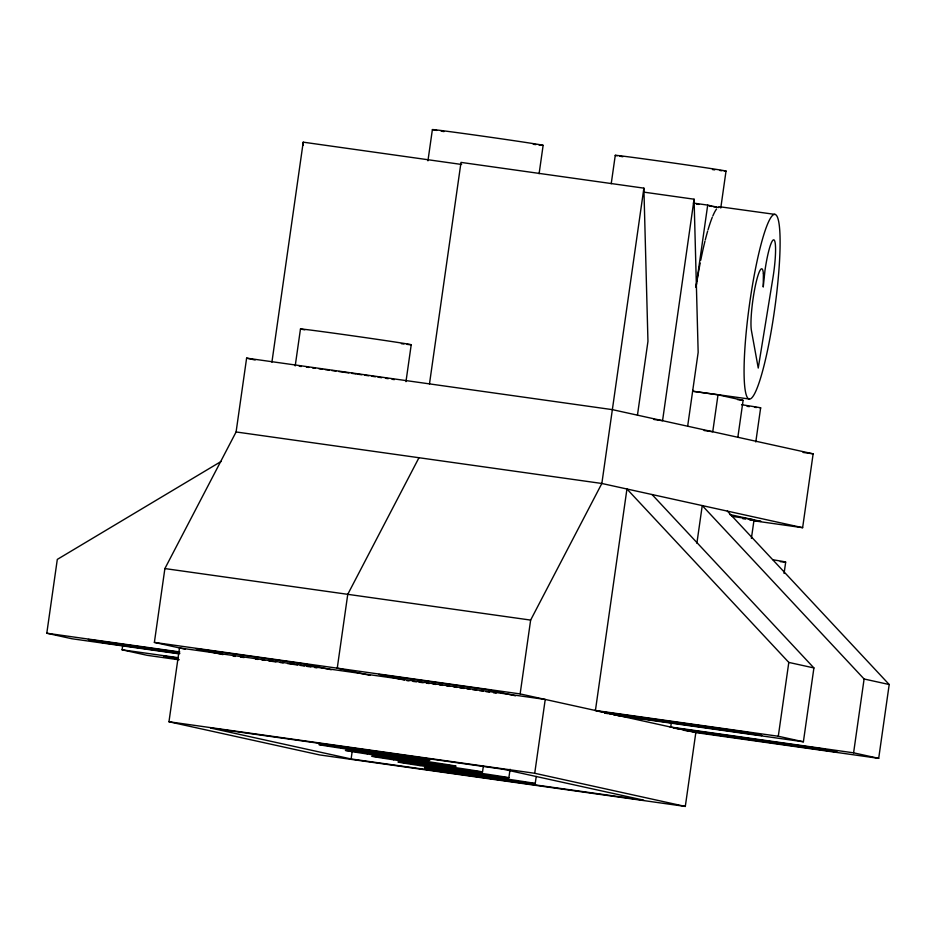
<?xml version="1.0" encoding="UTF-8"?>
<svg xmlns="http://www.w3.org/2000/svg" width="936" height="936" viewBox="0 0 936 936"><rect width="100%" height="100%" fill="white"/><g stroke="black" fill="none" stroke-linecap="round" stroke-linejoin="round"><path stroke-width="1.4" d="M178.881 653.819L71.897 638.75L46.8 633.227L57.307 559.4L221.165 461.425M178.998 659.81L147.198 655.329L122.089 649.806L122.71 645.466M185.164 649.186L154.381 642.412L164.888 568.573L236.094 431.964L246.613 358.137L612.355 409.64L813.138 453.843L802.632 527.682L753.48 520.755M685.304 806.434L319.562 754.919L168.971 721.761L179.478 647.934L545.232 699.449L534.725 773.276L685.304 806.434L695.822 732.595L520.135 693.915L154.381 642.412M271.908 362.209L303.229 142.167L461.623 164.467M295.214 365.894L300.468 328.981M427.939 160.828L432.385 129.589M351.117 758.967L210.565 728.021L503.17 769.228L643.711 800.175L351.117 758.967L352.322 750.438M405.967 381.654L411.22 344.729M429.484 383.889L461.003 162.396L643.886 188.148L647.958 341.336L637.451 415.175M539.101 173.733L543.137 145.337M482.52 771.978L483.327 766.292M520.135 693.915L530.642 620.088L601.848 483.479L643.886 188.148M508.868 777.769L510.085 769.252M611.22 183.737L615.268 155.341M535.216 783.572L536.234 776.482M595.425 710.494L626.944 489.001L788.802 662.419L813.91 667.941L803.392 741.78L617.631 715.619M643.675 192.102L694.079 199.204L662.559 420.697L653.913 419.48M693.354 203.077L707.698 205.101L695.998 287.293A93.226 12.788 -82.1 0 1 696.606 283.292M687.656 426.219L698.162 352.392L694.079 199.204M720.767 208.014L726.02 171.101M670.714 727.073L671.334 722.732M696.887 543.219L702.246 505.58L864.103 678.998L889.2 684.52L878.693 758.347L695.097 732.49M692.687 391.26L718.006 394.828L712.752 431.742L704.106 430.525M737.849 437.276L743.102 400.351L718.006 394.828M755.797 441.956L760.64 407.885M751.397 538.375L754.03 519.913M784.075 573.44L785.69 562.08M803.392 741.78L778.296 736.246L788.802 662.419M878.693 758.347L853.597 752.825L864.103 678.998M418.977 457.716L347.759 594.337L337.252 668.164L369.931 675.359M775.102 214.414A93.226 12.788 -82.1 0 0 744.822 349.537A93.226 12.788 -82.1 0 0 766.268 356.136A93.226 12.788 -82.1 0 0 775.102 214.414L720.217 206.821A93.226 12.788 -82.1 0 0 718.485 207.113M749.022 398.982L694.149 391.4A93.226 12.788 -82.1 0 1 692.64 390.113M693.014 731.601L720.182 735.088L673.522 728.068M737.474 399.567L743.102 400.351M803.029 452.427L813.138 453.843M236.094 431.964L601.848 483.479L802.632 527.682M749.514 519.796L761.038 521.422L729.729 514.531M164.888 568.573L530.642 620.088M46.8 633.227L179.806 651.959M594.699 710.389L778.296 736.246M179.197 652.275L88.393 639.487L103.451 642.798L179.852 653.562M596.84 711.091L746.741 732.209L761.799 735.52L613.337 714.613M122.089 649.806L178.472 657.739M670 726.968L853.597 752.825M178.097 658.09L163.695 656.066L178.753 659.377M673.581 727.869L822.042 748.777L837.1 752.099L683.467 730.255M168.971 721.761L534.725 773.276M602.959 712.156L644.892 718.509L609.383 713.852M604.562 713.162L608.178 713.677M707.698 205.101L718.848 207.558M246.613 358.137L255.154 360.009M515.525 695.811L488.569 689.867L378.846 674.423L404.387 680.039M331.239 669.743L305.698 664.115L195.975 648.66L222.932 654.592M727.342 511.103L889.2 684.52M652.041 494.524L813.91 667.941M303.229 142.167L303.311 145.08M436.726 130.432A55.938 0.585 8.1 0 1 487.457 136.832A55.938 0.585 8.1 0 1 539.042 144.986M535.872 144.6A55.938 0.585 8.1 0 1 533.298 144.284M444.015 131.602A55.938 0.585 8.1 0 1 441.219 131.157M617.233 155.774A55.938 0.585 8.1 0 1 670.34 162.583A55.938 0.585 8.1 0 1 724.207 170.995M721.913 170.738A55.938 0.585 8.1 0 1 719.901 170.504M714.753 169.861A55.938 0.585 8.1 0 1 712.471 169.556M622.838 156.721A55.938 0.585 8.1 0 1 619.597 156.183M696.501 204.071A55.938 0.585 8.1 0 1 698.853 204.422M709.137 206.002A55.938 0.585 8.1 0 1 711.922 206.435M713.185 206.645A55.938 0.585 8.1 0 1 716.426 207.172M696.817 281.97A93.226 12.788 -82.1 0 1 700.187 263.039M700.725 260.278A93.226 12.788 -82.1 0 1 704.96 241.242M705.288 239.909A93.226 12.788 -82.1 0 1 707.639 231.169M708.037 229.811A93.226 12.788 -82.1 0 1 712.284 217.281M712.846 215.935A93.226 12.788 -82.1 0 1 716.567 208.985M233.146 656.171A55.938 0.585 8.1 0 1 235.357 656.428M240.47 657.084A55.938 0.585 8.1 0 1 244.097 657.552M255.516 659.084A55.938 0.585 8.1 0 1 258.055 659.435M261.998 659.974A55.938 0.585 8.1 0 1 264.689 660.348M268.843 660.921A55.938 0.585 8.1 0 1 275.933 661.916M280.262 662.524A55.938 0.585 8.1 0 1 283.163 662.934M287.504 663.554A55.938 0.585 8.1 0 1 297.508 664.993M300.292 665.402A55.938 0.585 8.1 0 1 304.375 665.999M307.031 666.397A55.938 0.585 8.1 0 1 310.892 666.958M314.578 667.508A55.938 0.585 8.1 0 1 316.93 667.859M406.879 680.636A55.938 0.585 8.1 0 1 409.09 680.905M413.08 681.408A55.938 0.585 8.1 0 1 416.567 681.853M419.117 682.192A55.938 0.585 8.1 0 1 423.248 682.742M426.781 683.221A55.938 0.585 8.1 0 1 429.25 683.549M433.087 684.076A55.938 0.585 8.1 0 1 435.72 684.438M439.791 685A55.938 0.585 8.1 0 1 442.564 685.386M446.811 685.983A55.938 0.585 8.1 0 1 449.666 686.38M453.995 687.001A55.938 0.585 8.1 0 1 456.897 687.41M459.787 687.82A55.938 0.585 8.1 0 1 464.127 688.44M466.982 688.849A55.938 0.585 8.1 0 1 469.825 689.259M472.633 689.668A55.938 0.585 8.1 0 1 476.763 690.277M479.443 690.663A55.938 0.585 8.1 0 1 483.35 691.248M485.866 691.61A55.938 0.585 8.1 0 1 489.505 692.16M493.483 692.757A55.938 0.585 8.1 0 1 496.138 693.167M732.116 516.333A55.938 0.585 8.1 0 1 749.923 519.562M745.512 519.024A55.938 0.585 8.1 0 1 742.763 518.673M773.066 559.798A93.226 0.971 8.1 0 1 780.296 561.647M304.808 329.823A55.938 0.585 8.1 0 1 355.54 336.223A55.938 0.585 8.1 0 1 407.125 344.378M403.954 343.992A55.938 0.585 8.1 0 1 401.38 343.676M299.321 366.257A55.938 0.585 8.1 0 1 301.334 366.491M306.481 367.134A55.938 0.585 8.1 0 1 308.763 367.427M312.519 367.93A55.938 0.585 8.1 0 1 315.233 368.281M318.977 368.784A55.938 0.585 8.1 0 1 322.639 369.287M325.178 369.626A55.938 0.585 8.1 0 1 329.121 370.176M331.824 370.539A55.938 0.585 8.1 0 1 335.965 371.124M338.785 371.51A55.938 0.585 8.1 0 1 343.067 372.118M344.506 372.317A55.938 0.585 8.1 0 1 348.847 372.938M351.737 373.347A55.938 0.585 8.1 0 1 356.078 373.967M357.517 374.166A55.938 0.585 8.1 0 1 361.811 374.786M364.63 375.196A55.938 0.585 8.1 0 1 368.796 375.804M371.51 376.202A55.938 0.585 8.1 0 1 375.465 376.787M378.015 377.161A55.938 0.585 8.1 0 1 381.712 377.711M385.492 378.284A55.938 0.585 8.1 0 1 388.229 378.694M392.032 379.279A55.938 0.585 8.1 0 1 394.337 379.63M756.545 407.523A55.938 0.585 8.1 0 1 754.521 407.289M749.385 406.633A55.938 0.585 8.1 0 1 747.103 406.341M741.546 404.715A55.938 0.585 8.1 0 1 760.207 407.897M763.39 273.768L763.238 287.036L764.946 270.703A32.631 4.481 -82.1 0 1 775.394 244.729L775.534 247.221A32.631 4.481 -82.1 0 1 772.984 277.571L758.242 368.059L751.397 330.408A32.631 4.481 -82.1 0 1 755.399 285.597A32.631 4.481 -82.1 0 1 763.39 273.768M420.018 765.601A55.938 0.585 8.1 0 0 508.435 777.793A55.938 0.585 8.1 0 0 432.022 766.292A55.938 0.585 8.1 0 0 420.018 765.601M393.67 759.81A55.938 0.585 8.1 0 0 482.087 771.989A55.938 0.585 8.1 0 0 405.662 760.5A55.938 0.585 8.1 0 0 393.67 759.81M367.321 754.006A55.938 0.585 8.1 0 0 455.727 766.186A55.938 0.585 8.1 0 0 379.314 754.697A55.938 0.585 8.1 0 0 367.321 754.006M340.961 748.203A55.938 0.585 8.1 0 0 429.378 760.383A55.938 0.585 8.1 0 0 352.966 748.894A55.938 0.585 8.1 0 0 340.961 748.203M446.378 771.404A55.938 0.585 8.1 0 0 534.784 783.596A55.938 0.585 8.1 0 0 458.371 772.095A55.938 0.585 8.1 0 0 446.378 771.404"/></g></svg>
